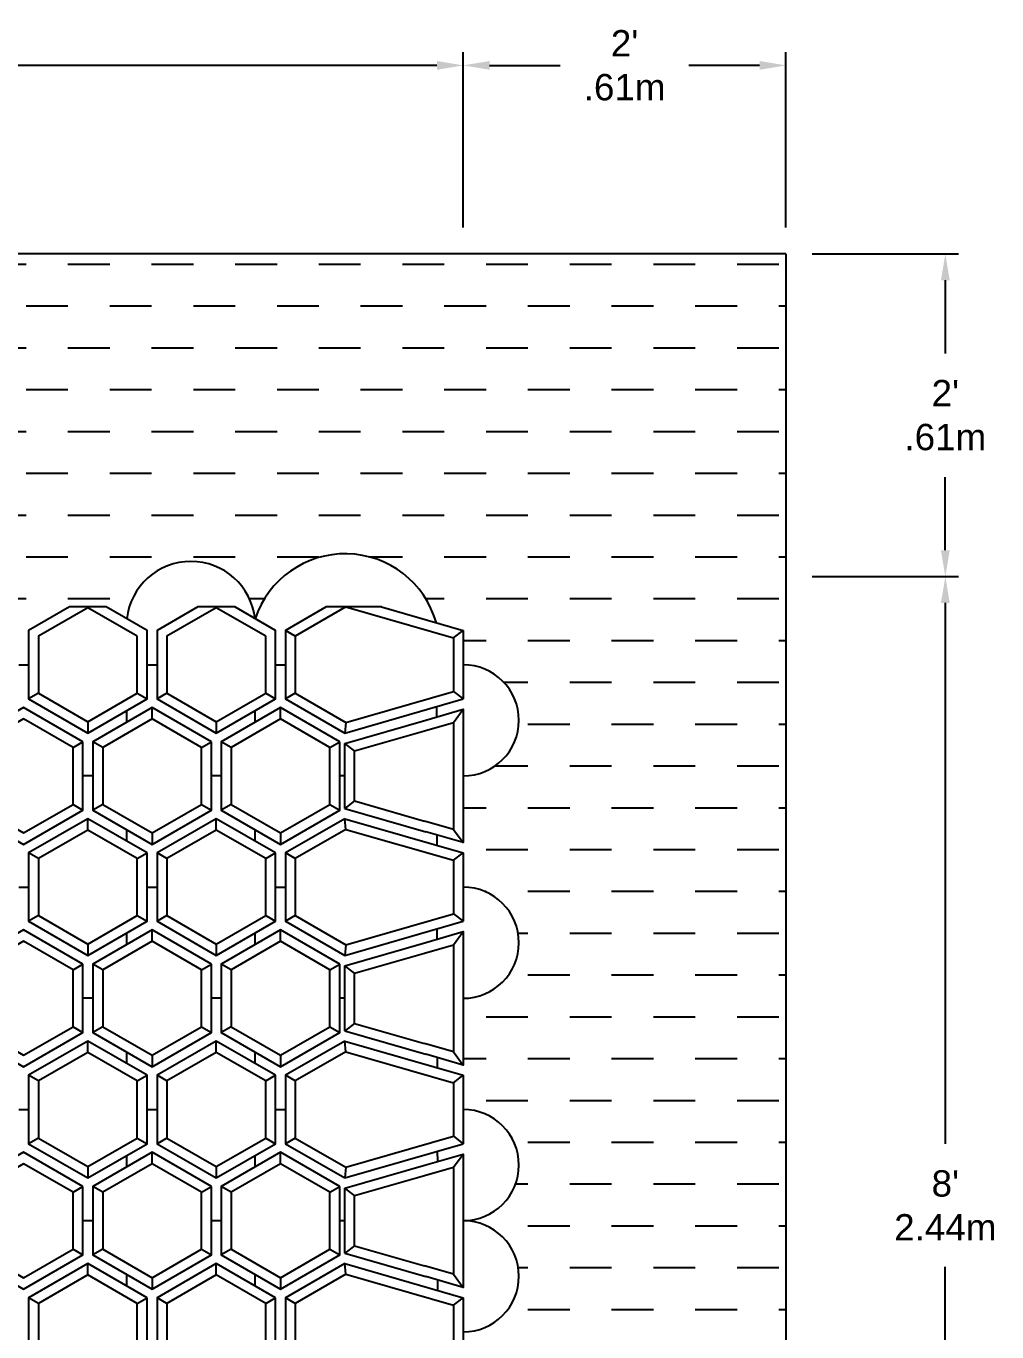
# Model space of a CAD drawing. Header units: millimetres. Extents: x 7876 to 8174, y 3054 to 3238.
# Drawn here: x 8100.1 to 8173.8, y 3138.8 to 3238 of the extents above; entities that cross this region are included whole.
import ezdxf

# ---------------------------------------------------------------- set-up
doc = ezdxf.new("R2010")
doc.units = ezdxf.units.MM
doc.styles.get("Standard").update_dxf_attribs({"font": 'arial.ttf'})
doc.dimstyles.get("Standard").update_dxf_attribs({"dimtxt": 2, "dimasz": 2, "dimexe": 1, "dimexo": 2, "dimgap": 2, "dimtad": 0, "dimtih": 1, "dimtoh": 1, "dimdec": 0, "dimzin": 0, "dimdsep": 46, "dimtxsty": 'Standard', "dimcen": 0.09, "dimadec": 0, "dimazin": 0, "dimtfac": 1, "dimtdec": 0, "dimtofl": 0, "dimtmove": 0, "dimatfit": 3, "dimfxl": 1, "dimtolj": 1, "dimtzin": 0, "dimarcsym": 0})

# ---------------------------------------------------------------- blocks, each defined once
blk = doc.blocks.new('*D106')
at = {"color": 0, "lineweight": -2, "transparency": 16777216}
for p, q in [((8159.821, 3196.172), (8170.923, 3196.172)), ((8169.923, 3194.172), (8169.923, 3153.097)), ((8169.923, 3102.672), (8169.923, 3143.747)), ((8159.821, 3100.672), (8170.923, 3100.672))]:
    blk.add_line(p, q, dxfattribs=at)
at = {"color": 0, "transparency": 16777216}
for points in [[(8169.589, 3194.172), (8170.256, 3194.172), (8169.923, 3196.172)], [(8169.589, 3102.672), (8170.256, 3102.672), (8169.923, 3100.672)]]:
    blk.add_solid(points, dxfattribs=at)
at = {"layer": 'Defpoints', "color": 0, "transparency": 16777216}
for p in [(8157.821, 3196.172), (8169.923, 3196.172), (8157.821, 3100.672)]:
    blk.add_point(p, dxfattribs=at)
at = {"color": 0, "transparency": 16777216, "insert": (8169.923, 3148.422), "char_height": 2, "attachment_point": 5}
blk.add_mtext("\\A1;8'\\P2.44m", dxfattribs=at)
blk = doc.blocks.new('*D114')
at = {"color": 0, "lineweight": -2, "transparency": 16777216}
for p, q in [((8159.821, 3220.672), (8170.923, 3220.672)), ((8169.923, 3218.672), (8169.923, 3213.114)), ((8169.923, 3198.172), (8169.923, 3203.73)), ((8159.821, 3196.172), (8170.923, 3196.172))]:
    blk.add_line(p, q, dxfattribs=at)
at = {"color": 0, "transparency": 16777216}
for points in [[(8169.589, 3218.672), (8170.256, 3218.672), (8169.923, 3220.672)], [(8169.589, 3198.172), (8170.256, 3198.172), (8169.923, 3196.172)]]:
    blk.add_solid(points, dxfattribs=at)
at = {"layer": 'Defpoints', "color": 0, "transparency": 16777216}
for p in [(8157.821, 3220.672), (8169.923, 3220.672), (8157.821, 3196.172)]:
    blk.add_point(p, dxfattribs=at)
at = {"color": 0, "transparency": 16777216, "insert": (8169.923, 3208.422), "char_height": 2, "attachment_point": 5}
blk.add_mtext("\\A1;2'\\P.61m", dxfattribs=at)
blk = doc.blocks.new('*D107')
at = {"color": 0, "lineweight": -2, "transparency": 16777216}
for p, q in [((7900.446, 3222.672), (7900.446, 3235.99)), ((8133.321, 3222.672), (8133.321, 3235.99)), ((7902.446, 3234.99), (8011.143, 3234.99)), ((8131.321, 3234.99), (8022.623, 3234.99))]:
    blk.add_line(p, q, dxfattribs=at)
at = {"color": 0, "transparency": 16777216}
for points in [[(7902.446, 3235.324), (7902.446, 3234.657), (7900.446, 3234.99)], [(8131.321, 3235.324), (8131.321, 3234.657), (8133.321, 3234.99)]]:
    blk.add_solid(points, dxfattribs=at)
at = {"layer": 'Defpoints', "color": 0, "transparency": 16777216}
for p in [(8133.321, 3234.99), (7900.446, 3220.672), (8133.321, 3220.672)]:
    blk.add_point(p, dxfattribs=at)
at = {"color": 0, "transparency": 16777216, "insert": (8016.883, 3234.99), "char_height": 2, "attachment_point": 5}
blk.add_mtext("\\A1;20'\\P6.10m", dxfattribs=at)
blk = doc.blocks.new('*D108')
at = {"color": 0, "lineweight": -2, "transparency": 16777216}
for p, q in [((8133.321, 3222.672), (8133.321, 3235.99)), ((8157.821, 3222.672), (8157.821, 3235.99)), ((8135.321, 3234.99), (8140.682, 3234.99)), ((8155.821, 3234.99), (8150.46, 3234.99))]:
    blk.add_line(p, q, dxfattribs=at)
at = {"color": 0, "transparency": 16777216}
for points in [[(8135.321, 3235.324), (8135.321, 3234.657), (8133.321, 3234.99)], [(8155.821, 3235.324), (8155.821, 3234.657), (8157.821, 3234.99)]]:
    blk.add_solid(points, dxfattribs=at)
at = {"layer": 'Defpoints', "color": 0, "transparency": 16777216}
for p in [(8157.821, 3234.99), (8133.321, 3220.672), (8157.821, 3220.672)]:
    blk.add_point(p, dxfattribs=at)
at = {"color": 0, "transparency": 16777216, "insert": (8145.571, 3234.99), "char_height": 2, "attachment_point": 5}
blk.add_mtext("\\A1;2'\\P.61m", dxfattribs=at)

msp = doc.modelspace()

# ---------------------------------------------------------------- hatches: boundary and pattern name
h = msp.add_hatch()
h.set_pattern_fill('DASH', color=256)
h.set_pattern_definition([(0, (-5180.896, -2037.908), (3.175, 3.175), [3.175, -3.175])])
h.paths.add_polyline_path([(8157.821, 3220.672), (7876.446, 3220.672), (7876.446, 3100.672), (7905.342, 3100.672, -0.017665), (7905.207, 3101.066), (7900.446, 3102.441), (7900.446, 3105.039, -1), (7900.446, 3113.482), (7900.446, 3121.926, -1), (7900.446, 3130.37), (7900.446, 3138.814, -1), (7900.446, 3147.257, -1), (7900.446, 3155.701), (7900.446, 3164.145, -1), (7900.446, 3172.589), (7900.446, 3181.032, -1), (7900.446, 3189.476), (7900.446, 3192.074), (7905.068, 3193.408, -0.771611), (7916.422, 3193.863), (7916.808, 3193.863, -0.737277), (7926.182, 3193.863), (7936.308, 3193.863, -0.737277), (7945.682, 3193.863), (7955.808, 3193.863, -0.737277), (7965.182, 3193.863), (7975.308, 3193.863, -0.737277), (7984.682, 3193.863), (7994.808, 3193.863, -0.737277), (8004.182, 3193.863), (8004.558, 3193.863, -0.737277), (8013.932, 3193.863), (8020.209, 3193.863, -0.737277), (8029.584, 3193.863), (8029.959, 3193.863, -0.737277), (8039.334, 3193.863), (8049.459, 3193.863, -0.737277), (8058.834, 3193.863), (8068.959, 3193.863, -0.737277), (8078.334, 3193.863), (8088.459, 3193.863, -0.737277), (8097.834, 3193.863), (8107.959, 3193.863, -0.737277), (8117.334, 3193.863), (8117.886, 3193.863, -0.68862), (8131.28, 3192.663), (8133.321, 3192.074), (8133.321, 3189.476, -1), (8133.321, 3181.032), (8133.321, 3172.589, -1), (8133.321, 3164.145), (8133.321, 3155.701, -1), (8133.321, 3147.257, -1), (8133.321, 3138.814), (8133.321, 3130.37, -1), (8133.321, 3121.926), (8133.321, 3113.482, -1), (8133.321, 3105.039), (8133.321, 3102.441), (8131.446, 3101.899, -0.045177), (8130.968, 3100.672), (8157.821, 3100.672)])

# ---------------------------------------------------------------- linework, layer by layer
for p, q in [((8157.821, 3220.672), (7876.446, 3220.672)), ((8157.821, 3220.672), (8157.821, 3100.672)), ((8106.222, 3193.863), (8103.419, 3193.863)), ((8104.821, 3193.806), (8104.821, 3193.863)), ((8115.972, 3193.863), (8113.169, 3193.863)), ((8114.571, 3193.806), (8114.571, 3193.863)), ((8127.124, 3193.863), (8122.919, 3193.863)), ((8124.419, 3193.863), (8132.571, 3191.51)), ((8127.124, 3193.863), (8133.321, 3192.074)), ((8120.571, 3191.641), (8119.821, 3192.074)), ((8132.571, 3191.51), (8133.321, 3192.074)), ((8133.321, 3192.074), (8133.321, 3186.878)), ((8132.571, 3191.51), (8132.571, 3187.442)), ((8099.571, 3189.476), (8100.321, 3189.476)), ((8109.321, 3189.476), (8110.071, 3189.476)), ((8119.071, 3189.476), (8119.821, 3189.476)), ((8101.071, 3187.311), (8100.321, 3186.878)), ((8108.571, 3187.311), (8109.321, 3186.878)), ((8110.821, 3187.311), (8110.071, 3186.878)), ((8118.321, 3187.311), (8119.071, 3186.878)), ((8120.571, 3187.311), (8119.821, 3186.878)), ((8120.571, 3187.311), (8119.821, 3186.878)), ((8124.419, 3185.089), (8132.571, 3187.442)), ((8132.571, 3187.442), (8133.321, 3186.878)), ((8109.696, 3185.362), (8109.696, 3186.228)), ((8119.446, 3185.362), (8119.446, 3186.228)), ((8124.321, 3184.28), (8133.321, 3186.878)), ((8131.291, 3186.292), (8131.293, 3185.512)), ((8132.571, 3185.1), (8133.321, 3186.097)), ((8104.821, 3185.146), (8104.821, 3184.28)), ((8107.771, 3185.117), (8107.771, 3185.984)), ((8114.571, 3185.146), (8114.571, 3184.28)), ((8117.521, 3185.117), (8117.521, 3185.984)), ((8124.321, 3183.499), (8130.472, 3185.275)), ((8124.419, 3185.089), (8124.321, 3184.28)), ((8125.071, 3182.935), (8130.373, 3184.466)), ((8103.696, 3183.197), (8104.446, 3183.63)), ((8105.946, 3183.197), (8105.196, 3183.63)), ((8113.446, 3183.197), (8114.196, 3183.63)), ((8115.696, 3183.197), (8114.946, 3183.63)), ((8123.196, 3183.197), (8123.946, 3183.63)), ((8125.071, 3182.935), (8124.321, 3183.499)), ((8105.196, 3181.032), (8104.446, 3181.032)), ((8114.946, 3181.032), (8114.196, 3181.032)), ((8124.321, 3181.032), (8123.946, 3181.032)), ((8125.071, 3179.129), (8124.321, 3178.565)), ((8125.071, 3179.129), (8130.373, 3177.599)), ((8103.696, 3178.867), (8104.446, 3178.434)), ((8105.946, 3178.867), (8105.196, 3178.434)), ((8113.446, 3178.867), (8114.196, 3178.434)), ((8115.696, 3178.867), (8114.946, 3178.434)), ((8123.196, 3178.867), (8123.946, 3178.434)), ((8124.321, 3178.565), (8130.472, 3176.79)), ((8104.821, 3176.919), (8104.821, 3177.785)), ((8114.571, 3176.919), (8114.571, 3177.785)), ((8124.419, 3176.976), (8124.321, 3177.785)), ((8124.321, 3177.785), (8133.321, 3175.187)), ((8107.771, 3176.081), (8107.771, 3176.947)), ((8109.696, 3176.702), (8109.696, 3175.836)), ((8117.521, 3176.081), (8117.521, 3176.947)), ((8119.446, 3176.702), (8119.446, 3175.836)), ((8124.419, 3176.976), (8132.571, 3174.623)), ((8131.309, 3176.548), (8131.311, 3175.767)), ((8132.571, 3176.964), (8133.321, 3175.967)), ((8101.071, 3174.754), (8100.321, 3175.187)), ((8108.571, 3174.754), (8109.321, 3175.187)), ((8110.821, 3174.754), (8110.071, 3175.187)), ((8118.321, 3174.754), (8119.071, 3175.187)), ((8120.571, 3174.754), (8119.821, 3175.187)), ((8120.571, 3174.754), (8119.821, 3175.187)), ((8132.571, 3174.623), (8133.321, 3175.187)), ((8133.321, 3175.187), (8133.321, 3169.991)), ((8132.571, 3174.623), (8132.571, 3170.555)), ((8099.571, 3172.589), (8100.321, 3172.589)), ((8109.321, 3172.589), (8110.071, 3172.589)), ((8119.071, 3172.589), (8119.821, 3172.589)), ((8101.071, 3170.424), (8100.321, 3169.991)), ((8108.571, 3170.424), (8109.321, 3169.991)), ((8110.821, 3170.424), (8110.071, 3169.991)), ((8118.321, 3170.424), (8119.071, 3169.991)), ((8120.571, 3170.424), (8119.821, 3169.991)), ((8120.571, 3170.424), (8119.821, 3169.991)), ((8124.419, 3168.202), (8132.571, 3170.555)), ((8132.571, 3170.555), (8133.321, 3169.991)), ((8109.696, 3168.475), (8109.696, 3169.341)), ((8119.446, 3168.475), (8119.446, 3169.341)), ((8124.321, 3167.392), (8133.321, 3169.991)), ((8131.322, 3169.414), (8131.324, 3168.633)), ((8132.571, 3168.213), (8133.321, 3169.21)), ((8104.821, 3168.258), (8104.821, 3167.392)), ((8107.771, 3168.23), (8107.771, 3169.096)), ((8114.571, 3168.258), (8114.571, 3167.392)), ((8117.521, 3168.23), (8117.521, 3169.096)), ((8124.321, 3166.612), (8130.472, 3168.388)), ((8124.419, 3168.202), (8124.321, 3167.392)), ((8125.071, 3166.048), (8130.373, 3167.578)), ((8103.696, 3166.31), (8104.446, 3166.743)), ((8105.946, 3166.31), (8105.196, 3166.743)), ((8113.446, 3166.31), (8114.196, 3166.743)), ((8115.696, 3166.31), (8114.946, 3166.743)), ((8123.196, 3166.31), (8123.946, 3166.743)), ((8125.071, 3166.048), (8124.321, 3166.612)), ((8105.196, 3164.145), (8104.446, 3164.145)), ((8114.946, 3164.145), (8114.196, 3164.145)), ((8124.321, 3164.145), (8123.946, 3164.145)), ((8125.071, 3162.242), (8124.321, 3161.678)), ((8125.071, 3162.242), (8130.373, 3160.711)), ((8103.696, 3161.98), (8104.446, 3161.547)), ((8105.946, 3161.98), (8105.196, 3161.547)), ((8113.446, 3161.98), (8114.196, 3161.547)), ((8115.696, 3161.98), (8114.946, 3161.547)), ((8123.196, 3161.98), (8123.946, 3161.547)), ((8124.321, 3161.678), (8130.472, 3159.902)), ((8104.821, 3160.031), (8104.821, 3160.897)), ((8114.571, 3160.031), (8114.571, 3160.897)), ((8124.419, 3160.088), (8124.321, 3160.897)), ((8124.321, 3160.897), (8133.321, 3158.299)), ((8107.771, 3159.194), (8107.771, 3160.06)), ((8109.696, 3159.815), (8109.696, 3158.949)), ((8117.521, 3159.194), (8117.521, 3160.06)), ((8119.446, 3159.815), (8119.446, 3158.949)), ((8124.419, 3160.088), (8132.571, 3157.735)), ((8131.34, 3159.652), (8131.342, 3158.871)), ((8132.571, 3160.077), (8133.321, 3159.08)), ((8101.071, 3157.866), (8100.321, 3158.299)), ((8108.571, 3157.866), (8109.321, 3158.299)), ((8110.821, 3157.866), (8110.071, 3158.299)), ((8118.321, 3157.866), (8119.071, 3158.299)), ((8120.571, 3157.866), (8119.821, 3158.299)), ((8120.571, 3157.866), (8119.821, 3158.299)), ((8132.571, 3157.735), (8133.321, 3158.299)), ((8133.321, 3158.299), (8133.321, 3153.103)), ((8132.571, 3157.735), (8132.571, 3153.667)), ((8099.571, 3155.701), (8100.321, 3155.701)), ((8109.321, 3155.701), (8110.071, 3155.701)), ((8119.071, 3155.701), (8119.821, 3155.701)), ((8101.071, 3153.536), (8100.321, 3153.103)), ((8108.571, 3153.536), (8109.321, 3153.103)), ((8110.821, 3153.536), (8110.071, 3153.103)), ((8118.321, 3153.536), (8119.071, 3153.103)), ((8120.571, 3153.536), (8119.821, 3153.103)), ((8120.571, 3153.536), (8119.821, 3153.103)), ((8124.419, 3151.314), (8132.571, 3153.667)), ((8132.571, 3153.667), (8133.321, 3153.103)), ((8109.696, 3151.587), (8109.696, 3152.453)), ((8119.446, 3151.587), (8119.446, 3152.453)), ((8124.321, 3150.505), (8133.321, 3153.103)), ((8131.353, 3152.535), (8131.355, 3151.755)), ((8132.571, 3151.325), (8133.321, 3152.322)), ((8104.821, 3151.371), (8104.821, 3150.505)), ((8107.771, 3151.342), (8107.771, 3152.209)), ((8114.571, 3151.371), (8114.571, 3150.505)), ((8117.521, 3151.342), (8117.521, 3152.209)), ((8124.321, 3149.724), (8130.472, 3151.5)), ((8124.419, 3151.314), (8124.321, 3150.505)), ((8125.071, 3149.16), (8130.373, 3150.691)), ((8103.696, 3149.422), (8104.446, 3149.855)), ((8105.946, 3149.422), (8105.196, 3149.855)), ((8113.446, 3149.422), (8114.196, 3149.855)), ((8115.696, 3149.422), (8114.946, 3149.855)), ((8123.196, 3149.422), (8123.946, 3149.855)), ((8125.071, 3149.16), (8124.321, 3149.724)), ((8105.196, 3147.257), (8104.446, 3147.257)), ((8114.946, 3147.257), (8114.196, 3147.257)), ((8124.321, 3147.257), (8123.946, 3147.257)), ((8125.071, 3145.354), (8124.321, 3144.79)), ((8125.071, 3145.354), (8130.373, 3143.824)), ((8103.696, 3145.092), (8104.446, 3144.659)), ((8105.946, 3145.092), (8105.196, 3144.659)), ((8113.446, 3145.092), (8114.196, 3144.659)), ((8115.696, 3145.092), (8114.946, 3144.659)), ((8123.196, 3145.092), (8123.946, 3144.659)), ((8124.321, 3144.79), (8130.472, 3143.015)), ((8104.821, 3143.144), (8104.821, 3144.01)), ((8114.571, 3143.144), (8114.571, 3144.01)), ((8124.419, 3143.201), (8124.321, 3144.01)), ((8124.321, 3144.01), (8133.321, 3141.412)), ((8107.771, 3142.306), (8107.771, 3143.172)), ((8109.696, 3142.927), (8109.696, 3142.061)), ((8117.521, 3142.306), (8117.521, 3143.172)), ((8119.446, 3142.927), (8119.446, 3142.061)), ((8124.419, 3143.201), (8132.571, 3140.848)), ((8131.371, 3142.755), (8131.372, 3141.974)), ((8132.571, 3143.189), (8133.321, 3142.192)), ((8101.071, 3140.979), (8100.321, 3141.412)), ((8108.571, 3140.979), (8109.321, 3141.412)), ((8110.821, 3140.979), (8110.071, 3141.412)), ((8118.321, 3140.979), (8119.071, 3141.412)), ((8120.571, 3140.979), (8119.821, 3141.412)), ((8120.571, 3140.979), (8119.821, 3141.412)), ((8132.571, 3140.848), (8133.321, 3141.412)), ((8133.321, 3141.412), (8133.321, 3136.216)), ((8132.571, 3140.848), (8132.571, 3136.78))]:
    msp.add_line(p, q)
for points in [[(8103.419, 3193.863), (8100.321, 3192.074), (8100.321, 3186.878), (8104.821, 3184.28), (8109.321, 3186.878), (8109.321, 3192.074), (8106.222, 3193.863)], [(8113.169, 3193.863), (8110.071, 3192.074), (8110.071, 3186.878), (8114.571, 3184.28), (8119.071, 3186.878), (8119.071, 3192.074), (8115.972, 3193.863)], [(8122.919, 3193.863), (8119.821, 3192.074), (8119.821, 3186.878), (8124.321, 3184.28)], [(8124.419, 3193.863), (8120.571, 3191.641), (8120.571, 3187.311), (8124.419, 3185.089)], [(8130.472, 3185.275), (8133.321, 3186.097), (8133.321, 3175.967), (8130.472, 3176.79)], [(8130.373, 3184.466), (8132.571, 3185.1), (8132.571, 3176.964), (8130.373, 3177.599)], [(8124.321, 3178.565), (8124.321, 3183.499)], [(8125.071, 3179.129), (8125.071, 3182.935)], [(8124.321, 3177.785), (8119.821, 3175.187), (8119.821, 3169.991), (8124.321, 3167.392)], [(8124.419, 3176.976), (8120.571, 3174.754), (8120.571, 3170.424), (8124.419, 3168.202)], [(8130.472, 3168.388), (8133.321, 3169.21), (8133.321, 3159.08), (8130.472, 3159.902)], [(8130.373, 3167.578), (8132.571, 3168.213), (8132.571, 3160.077), (8130.373, 3160.711)], [(8124.321, 3161.678), (8124.321, 3166.612)], [(8125.071, 3162.242), (8125.071, 3166.048)], [(8124.321, 3160.897), (8119.821, 3158.299), (8119.821, 3153.103), (8124.321, 3150.505)], [(8124.419, 3160.088), (8120.571, 3157.866), (8120.571, 3153.536), (8124.419, 3151.314)], [(8130.472, 3151.5), (8133.321, 3152.322), (8133.321, 3142.192), (8130.472, 3143.015)], [(8130.373, 3150.691), (8132.571, 3151.325), (8132.571, 3143.189), (8130.373, 3143.824)], [(8124.321, 3144.79), (8124.321, 3149.724)], [(8125.071, 3145.354), (8125.071, 3149.16)], [(8124.321, 3144.01), (8119.821, 3141.412), (8119.821, 3136.216), (8124.321, 3133.617)], [(8124.419, 3143.201), (8120.571, 3140.979), (8120.571, 3136.649), (8124.419, 3134.427)]]:
    msp.add_lwpolyline(points)
for points in [[(8108.571, 3191.641), (8104.821, 3193.806), (8101.071, 3191.641), (8101.071, 3187.311), (8104.821, 3185.146), (8108.571, 3187.311)], [(8118.321, 3191.641), (8114.571, 3193.806), (8110.821, 3191.641), (8110.821, 3187.311), (8114.571, 3185.146), (8118.321, 3187.311)], [(8104.446, 3183.63), (8099.946, 3186.228), (8095.446, 3183.63), (8095.446, 3178.434), (8099.946, 3175.836), (8104.446, 3178.434)], [(8114.196, 3183.63), (8109.696, 3186.228), (8105.196, 3183.63), (8105.196, 3178.434), (8109.696, 3175.836), (8114.196, 3178.434)], [(8123.946, 3183.63), (8119.446, 3186.228), (8114.946, 3183.63), (8114.946, 3178.434), (8119.446, 3175.836), (8123.946, 3178.434)], [(8103.696, 3183.197), (8099.946, 3185.362), (8096.196, 3183.197), (8096.196, 3178.867), (8099.946, 3176.702), (8103.696, 3178.867)], [(8113.446, 3183.197), (8109.696, 3185.362), (8105.946, 3183.197), (8105.946, 3178.867), (8109.696, 3176.702), (8113.446, 3178.867)], [(8123.196, 3183.197), (8119.446, 3185.362), (8115.696, 3183.197), (8115.696, 3178.867), (8119.446, 3176.702), (8123.196, 3178.867)], [(8109.321, 3175.187), (8104.821, 3177.785), (8100.321, 3175.187), (8100.321, 3169.991), (8104.821, 3167.392), (8109.321, 3169.991)], [(8119.071, 3175.187), (8114.571, 3177.785), (8110.071, 3175.187), (8110.071, 3169.991), (8114.571, 3167.392), (8119.071, 3169.991)], [(8108.571, 3174.754), (8104.821, 3176.919), (8101.071, 3174.754), (8101.071, 3170.424), (8104.821, 3168.258), (8108.571, 3170.424)], [(8118.321, 3174.754), (8114.571, 3176.919), (8110.821, 3174.754), (8110.821, 3170.424), (8114.571, 3168.258), (8118.321, 3170.424)], [(8104.446, 3166.743), (8099.946, 3169.341), (8095.446, 3166.743), (8095.446, 3161.547), (8099.946, 3158.949), (8104.446, 3161.547)], [(8114.196, 3166.743), (8109.696, 3169.341), (8105.196, 3166.743), (8105.196, 3161.547), (8109.696, 3158.949), (8114.196, 3161.547)], [(8123.946, 3166.743), (8119.446, 3169.341), (8114.946, 3166.743), (8114.946, 3161.547), (8119.446, 3158.949), (8123.946, 3161.547)], [(8103.696, 3166.31), (8099.946, 3168.475), (8096.196, 3166.31), (8096.196, 3161.98), (8099.946, 3159.815), (8103.696, 3161.98)], [(8113.446, 3166.31), (8109.696, 3168.475), (8105.946, 3166.31), (8105.946, 3161.98), (8109.696, 3159.815), (8113.446, 3161.98)], [(8123.196, 3166.31), (8119.446, 3168.475), (8115.696, 3166.31), (8115.696, 3161.98), (8119.446, 3159.815), (8123.196, 3161.98)], [(8109.321, 3158.299), (8104.821, 3160.897), (8100.321, 3158.299), (8100.321, 3153.103), (8104.821, 3150.505), (8109.321, 3153.103)], [(8119.071, 3158.299), (8114.571, 3160.897), (8110.071, 3158.299), (8110.071, 3153.103), (8114.571, 3150.505), (8119.071, 3153.103)], [(8108.571, 3157.866), (8104.821, 3160.031), (8101.071, 3157.866), (8101.071, 3153.536), (8104.821, 3151.371), (8108.571, 3153.536)], [(8118.321, 3157.866), (8114.571, 3160.031), (8110.821, 3157.866), (8110.821, 3153.536), (8114.571, 3151.371), (8118.321, 3153.536)], [(8104.446, 3149.855), (8099.946, 3152.453), (8095.446, 3149.855), (8095.446, 3144.659), (8099.946, 3142.061), (8104.446, 3144.659)], [(8114.196, 3149.855), (8109.696, 3152.453), (8105.196, 3149.855), (8105.196, 3144.659), (8109.696, 3142.061), (8114.196, 3144.659)], [(8123.946, 3149.855), (8119.446, 3152.453), (8114.946, 3149.855), (8114.946, 3144.659), (8119.446, 3142.061), (8123.946, 3144.659)], [(8103.696, 3149.422), (8099.946, 3151.587), (8096.196, 3149.422), (8096.196, 3145.092), (8099.946, 3142.927), (8103.696, 3145.092)], [(8113.446, 3149.422), (8109.696, 3151.587), (8105.946, 3149.422), (8105.946, 3145.092), (8109.696, 3142.927), (8113.446, 3145.092)], [(8123.196, 3149.422), (8119.446, 3151.587), (8115.696, 3149.422), (8115.696, 3145.092), (8119.446, 3142.927), (8123.196, 3145.092)], [(8109.321, 3141.412), (8104.821, 3144.01), (8100.321, 3141.412), (8100.321, 3136.216), (8104.821, 3133.617), (8109.321, 3136.216)], [(8119.071, 3141.412), (8114.571, 3144.01), (8110.071, 3141.412), (8110.071, 3136.216), (8114.571, 3133.617), (8119.071, 3136.216)], [(8108.571, 3140.979), (8104.821, 3143.144), (8101.071, 3140.979), (8101.071, 3136.649), (8104.821, 3134.483), (8108.571, 3136.649)], [(8118.321, 3140.979), (8114.571, 3143.144), (8110.821, 3140.979), (8110.821, 3136.649), (8114.571, 3134.483), (8118.321, 3136.649)]]:
    msp.add_lwpolyline(points, close=True)
at = {"lineweight": 25}
for centre, radius, start, end in [((8124.354, 3190.706), 7.197, 15.77714, 161.68052), ((8112.646, 3192.412), 4.907, 6.51078, 173.48922), ((8133.321, 3185.254), 4.222, 270, 90), ((8133.321, 3168.367), 4.222, 270, 90), ((8133.321, 3151.479), 4.222, 270, 90), ((8133.321, 3143.035), 4.222, 270, 90)]:
    msp.add_arc(centre, radius, start, end, dxfattribs=at)

# ---------------------------------------------------------------- dimensions: what is measured, and where the dimension line sits
for base, p1, p2, text, picture, middle in [((8133.321, 3234.99), (7900.446, 3220.672), (8133.321, 3220.672), "20'\\P6.10m", '*D107', (8016.883, 3234.99)), ((8157.821, 3234.99), (8133.321, 3220.672), (8157.821, 3220.672), "2'\\P.61m", '*D108', (8145.571, 3234.99))]:
    dim = msp.add_linear_dim(base=base, p1=p1, p2=p2, text=text, dimstyle='Standard')
    dim.commit()
    dim.dimension.update_dxf_attribs({"geometry": picture, "text_midpoint": middle})
for base, p1, p2, text, picture, middle in [((8169.923, 3220.672), (8157.821, 3196.172), (8157.821, 3220.672), "2'\\P.61m", '*D114', (8169.923, 3208.422)), ((8169.923, 3196.172), (8157.821, 3100.672), (8157.821, 3196.172), "8'\\P2.44m", '*D106', (8169.923, 3148.422))]:
    dim = msp.add_linear_dim(base=base, p1=p1, p2=p2, angle=90, text=text, dimstyle='Standard')
    dim.commit()
    dim.dimension.update_dxf_attribs({"geometry": picture, "text_midpoint": middle})

doc.saveas('drawing.dxf')
